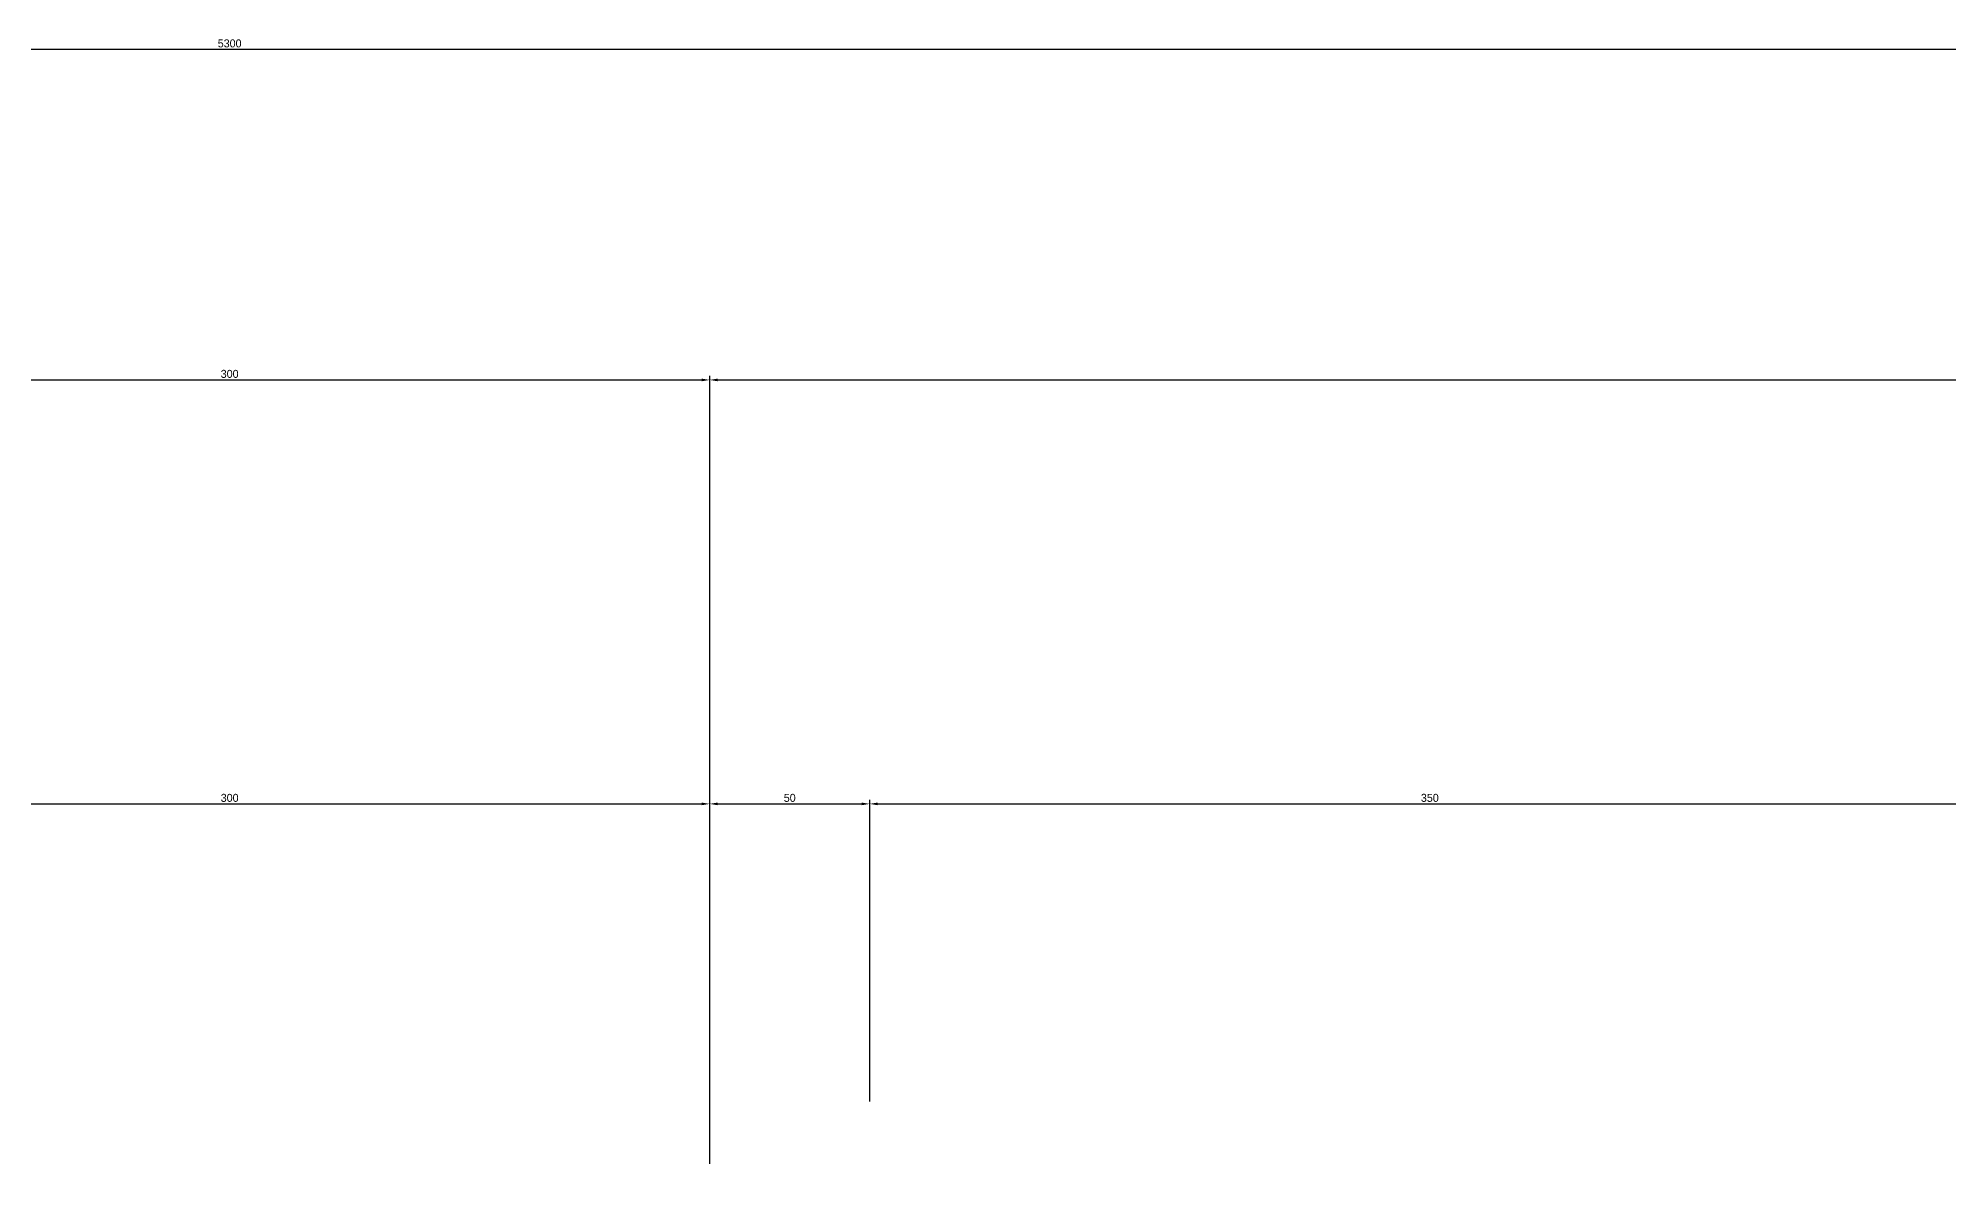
# Model space of a CAD drawing. Header units: millimetres. Extents: x 73 to 57768, y -40361 to 10065.
# Drawn here: x 19239 to 19836, y -5445 to -5084 of the extents above; entities that cross this region are included whole.
import ezdxf

# ---------------------------------------------------------------- set-up
doc = ezdxf.new("R2010")
doc.units = ezdxf.units.MM
doc.layers.add('kote i srafura', color=9, linetype='Continuous', lineweight=5)
doc.dimstyles.new('ISO-25', dxfattribs={"dimtxt": 2.5, "dimasz": 2.5, "dimexe": 1.25, "dimexo": 0.625, "dimtad": 1, "dimtxsty": 'Standard', "dimcen": 2.5, "dimadec": 0, "dimazin": 0, "dimtfac": 1, "dimtmove": 0, "dimatfit": 3, "dimfxl": 1, "dimarcsym": 0})

# ---------------------------------------------------------------- blocks, each defined once
blk = doc.blocks.new('*D98')
at = {"layer": 'Defpoints', "color": 0}
for p in [(19449.09, -5323.65), (19449.09, -5436.79), (19149.09, -5444.6)]:
    blk.add_point(p, dxfattribs=at)
at = {"layer": 'kote i srafura', "color": 0, "lineweight": -2}
for p, q in [((19149.09, -5443.97), (19149.09, -5322.4)), ((19151.59, -5323.65), (19446.59, -5323.65)), ((19449.09, -5436.16), (19449.09, -5322.4))]:
    blk.add_line(p, q, dxfattribs=at)
at = {"layer": 'kote i srafura', "color": 0}
for points in [[(19151.59, -5323.24), (19151.59, -5324.07), (19149.09, -5323.65)], [(19446.59, -5323.24), (19446.59, -5324.07), (19449.09, -5323.65)]]:
    blk.add_solid(points, dxfattribs=at)
at = {"layer": 'kote i srafura', "color": 0, "insert": (19299.09, -5321.78), "char_height": 2.5, "attachment_point": 5}
blk.add_mtext('300', dxfattribs=at)
blk = doc.blocks.new('*D99')
at = {"layer": 'Defpoints', "color": 0}
for p in [(19499.09, -5323.65), (19499.09, -5417.27), (19449.09, -5436.79)]:
    blk.add_point(p, dxfattribs=at)
at = {"layer": 'kote i srafura', "color": 0, "lineweight": -2}
for p, q in [((19449.09, -5436.16), (19449.09, -5322.4)), ((19451.59, -5323.65), (19496.59, -5323.65)), ((19499.09, -5416.65), (19499.09, -5322.4))]:
    blk.add_line(p, q, dxfattribs=at)
at = {"layer": 'kote i srafura', "color": 0}
for points in [[(19451.59, -5323.24), (19451.59, -5324.07), (19449.09, -5323.65)], [(19496.59, -5323.24), (19496.59, -5324.07), (19499.09, -5323.65)]]:
    blk.add_solid(points, dxfattribs=at)
at = {"layer": 'kote i srafura', "color": 0, "insert": (19474.09, -5321.78), "char_height": 2.5, "attachment_point": 5}
blk.add_mtext('50', dxfattribs=at)
blk = doc.blocks.new('*D100')
at = {"layer": 'Defpoints', "color": 0}
for p in [(19849.09, -5323.65), (19849.09, -5412.62), (19499.09, -5417.27)]:
    blk.add_point(p, dxfattribs=at)
at = {"layer": 'kote i srafura', "color": 0, "lineweight": -2}
for p, q in [((19499.09, -5416.65), (19499.09, -5322.4)), ((19501.59, -5323.65), (19846.59, -5323.65)), ((19849.09, -5412), (19849.09, -5322.4))]:
    blk.add_line(p, q, dxfattribs=at)
at = {"layer": 'kote i srafura', "color": 0}
for points in [[(19501.59, -5323.24), (19501.59, -5324.07), (19499.09, -5323.65)], [(19846.59, -5323.24), (19846.59, -5324.07), (19849.09, -5323.65)]]:
    blk.add_solid(points, dxfattribs=at)
at = {"layer": 'kote i srafura', "color": 0, "insert": (19674.09, -5321.78), "char_height": 2.5, "attachment_point": 5}
blk.add_mtext('350', dxfattribs=at)
blk = doc.blocks.new('*D111')
at = {"layer": 'Defpoints', "color": 0}
for p in [(19449.09, -5191.13), (19149.09, -5323.65), (19449.09, -5323.65)]:
    blk.add_point(p, dxfattribs=at)
at = {"layer": 'kote i srafura', "color": 0, "lineweight": -2}
for p, q in [((19149.09, -5323.03), (19149.09, -5189.88)), ((19151.59, -5191.13), (19446.59, -5191.13)), ((19449.09, -5323.03), (19449.09, -5189.88))]:
    blk.add_line(p, q, dxfattribs=at)
at = {"layer": 'kote i srafura', "color": 0}
for points in [[(19151.59, -5190.71), (19151.59, -5191.55), (19149.09, -5191.13)], [(19446.59, -5190.71), (19446.59, -5191.55), (19449.09, -5191.13)]]:
    blk.add_solid(points, dxfattribs=at)
at = {"layer": 'kote i srafura', "color": 0, "insert": (19299.09, -5189.25), "char_height": 2.5, "attachment_point": 5}
blk.add_mtext('300', dxfattribs=at)
blk = doc.blocks.new('*D112')
at = {"layer": 'Defpoints', "color": 0}
for p in [(21949.09, -5191.13), (19449.09, -5323.65), (21949.09, -5323.65)]:
    blk.add_point(p, dxfattribs=at)
at = {"layer": 'kote i srafura', "color": 0, "lineweight": -2}
for p, q in [((19449.09, -5323.03), (19449.09, -5189.88)), ((19451.59, -5191.13), (21946.59, -5191.13)), ((21949.09, -5323.03), (21949.09, -5189.88))]:
    blk.add_line(p, q, dxfattribs=at)
at = {"layer": 'kote i srafura', "color": 0}
for points in [[(19451.59, -5190.71), (19451.59, -5191.55), (19449.09, -5191.13)], [(21946.59, -5190.71), (21946.59, -5191.55), (21949.09, -5191.13)]]:
    blk.add_solid(points, dxfattribs=at)
at = {"layer": 'kote i srafura', "color": 0, "insert": (20699.09, -5189.25), "char_height": 2.5, "attachment_point": 5}
blk.add_mtext('2500', dxfattribs=at)
blk = doc.blocks.new('*D113')
at = {"layer": 'Defpoints', "color": 0}
for p in [(16649.09, -5087.82), (16649.09, -5191.13), (21949.09, -5191.13)]:
    blk.add_point(p, dxfattribs=at)
at = {"layer": 'kote i srafura', "color": 0, "lineweight": -2}
for p, q in [((16649.09, -5190.5), (16649.09, -5086.57)), ((21946.59, -5087.82), (16651.59, -5087.82)), ((21949.09, -5190.5), (21949.09, -5086.57))]:
    blk.add_line(p, q, dxfattribs=at)
at = {"layer": 'kote i srafura', "color": 0}
for points in [[(16651.59, -5087.41), (16651.59, -5088.24), (16649.09, -5087.82)], [(21946.59, -5087.41), (21946.59, -5088.24), (21949.09, -5087.82)]]:
    blk.add_solid(points, dxfattribs=at)
at = {"layer": 'kote i srafura', "color": 0, "insert": (19299.09, -5085.95), "char_height": 2.5, "attachment_point": 5}
blk.add_mtext('5300', dxfattribs=at)

msp = doc.modelspace()

# ---------------------------------------------------------------- dimensions: what is measured, and where the dimension line sits
at = {"layer": 'kote i srafura'}
dim = msp.add_linear_dim(base=(16649.092, -5087.822), p1=(21949.092, -5191.129), p2=(16649.092, -5191.129), dimstyle='ISO-25', dxfattribs=at)
dim.commit()
dim.dimension.update_dxf_attribs({"geometry": '*D113', "text_midpoint": (19299.092, -5085.947)})
for base, p1, p2, picture, middle in [((19449.092, -5191.129), (19149.092, -5323.654), (19449.092, -5323.654), '*D111', (19299.092, -5189.254)), ((21949.092, -5191.129), (19449.092, -5323.654), (21949.092, -5323.654), '*D112', (20699.092, -5189.254)), ((19449.092, -5323.654), (19149.092, -5444.596), (19449.092, -5436.789), '*D98', (19299.092, -5321.779)), ((19499.092, -5323.654), (19449.092, -5436.789), (19499.092, -5417.27), '*D99', (19474.092, -5321.779)), ((19849.092, -5323.654), (19499.092, -5417.27), (19849.092, -5412.624), '*D100', (19674.092, -5321.779))]:
    dim = msp.add_linear_dim(base=base, p1=p1, p2=p2, dimstyle='ISO-25', override={"dimtmove": 1}, dxfattribs=at)
    dim.commit()
    dim.dimension.update_dxf_attribs({"geometry": picture, "text_midpoint": middle})

doc.saveas('drawing.dxf')
